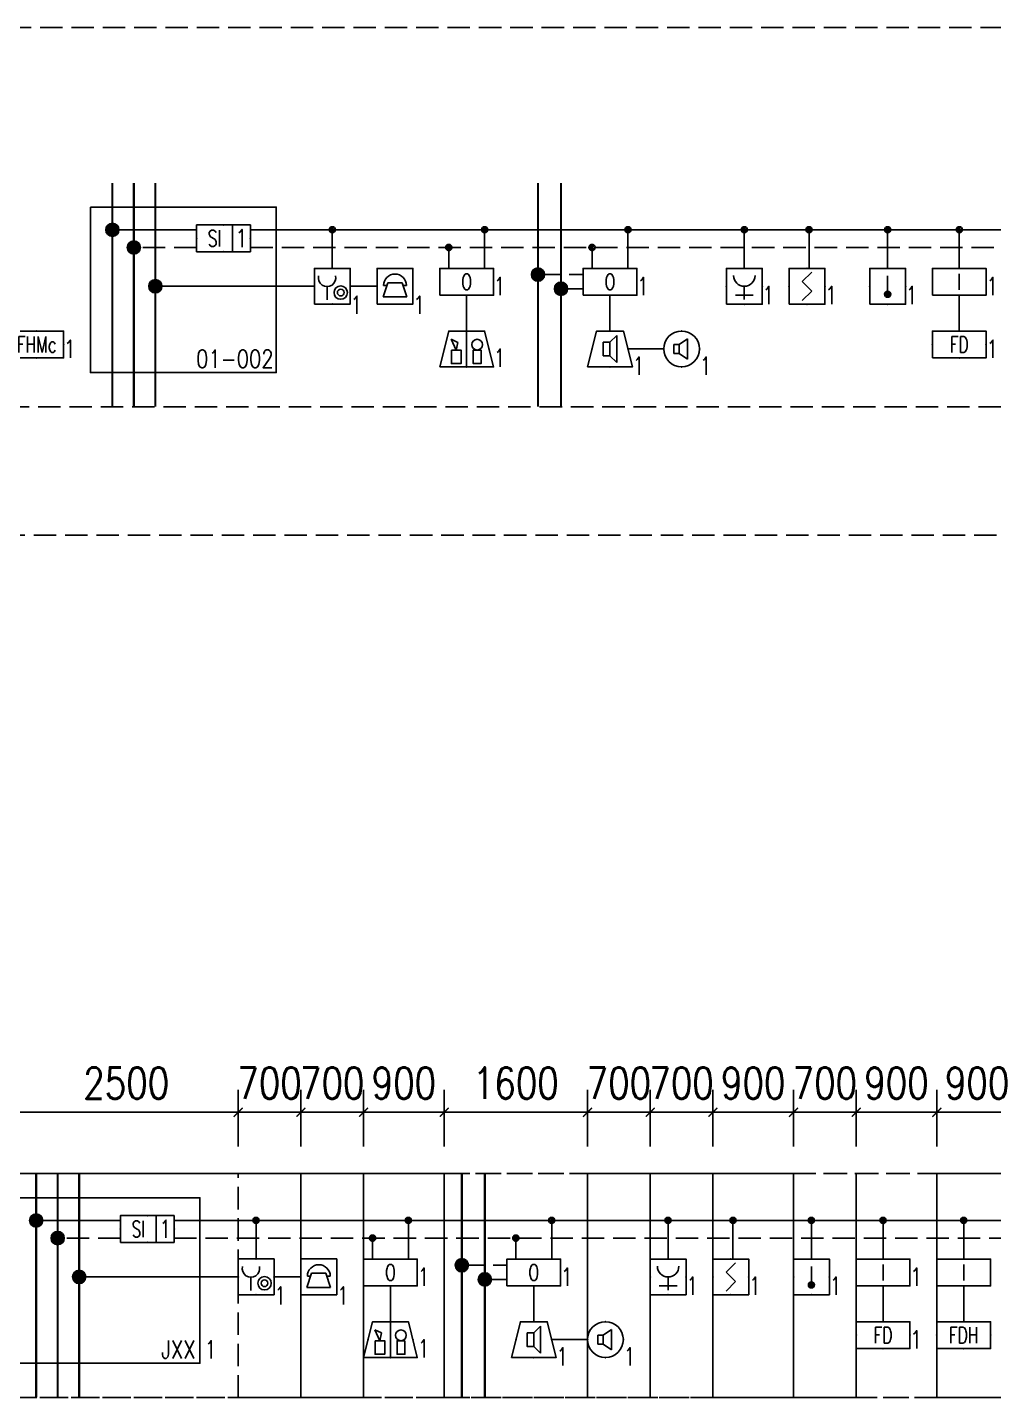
# Model space of a CAD drawing. Header units: millimetres. Extents: x -2817 to 60799, y 5022 to 43285.
# Drawn here: x 18412 to 29199, y 27977 to 43285 of the extents above; entities that cross this region are included whole.
import ezdxf
from ezdxf.enums import TextEntityAlignment as Align
from ezdxf.lldxf.tags import DXFTag

# ---------------------------------------------------------------- set-up
doc = ezdxf.new("R2010")
doc.units = ezdxf.units.MM
doc.header["$LTSCALE"] = 1000
doc.linetypes.add('DASH', pattern=[0.35, 0.25, -0.1])
doc.linetypes.add('PHANTOM2', pattern=[1.25, 0.625, -0.125, 0.125, -0.125, 0.125, -0.125])
doc.layers.add('E-EQUIP', color=4, linetype='Continuous')
doc.layers.add('E-SYST', color=7, linetype='Continuous')
doc.styles.add('_TEL_DIM', font='arial.ttf', dxfattribs={"width": 0.8, "height": 3.5})
doc.styles.add('E-TEXT', font='romans.shx', dxfattribs={"width": 0.8, "bigfont": 'hztxt.shx'})
doc.styles.get("Standard").update_dxf_attribs({"font": 'tjromans.shx', "width": 0.8, "bigfont": 'tj-hztxt.shx'})
tags = doc.linetypes.add('TJAD_FA_T', pattern='A,0.75,-0.05,["T",Standard,S=0.2,R=0,X=0,Y=-0.1],-0.175', length=0.975).pattern_tags.tags
tags[6] = DXFTag(74, 10)
doc.dimstyles.get("Standard").update_dxf_attribs({"dimscale": 100, "dimtxt": 3.5, "dimasz": 1, "dimexe": 2.5, "dimexo": 3, "dimgap": 1.5, "dimtad": 1, "dimdec": 0, "dimzin": 0, "dimdsep": 46, "dimtxsty": 'Standard', "dimblk": 'ARCHTICK', "dimcen": 0.09, "dimadec": 0, "dimazin": 0, "dimtfac": 1, "dimtdec": 0, "dimtix": 1, "dimtmove": 2, "dimatfit": 3, "dimfxl": 0, "dimtolj": 1, "dimtzin": 0, "dimarcsym": 0})

# ---------------------------------------------------------------- blocks, each defined once
blk = doc.blocks.new('FA-02-带消防电话插孔的手动报警按钮')
at = {"color": 6}
blk.add_line((-0.58, 0.47), (-0.58, 1.97), dxfattribs=at)
blk.add_lwpolyline([(-2, 0), (2, 0), (2, 4), (-2, 4)], close=True)
for radius in [0.748, 0.374]:
    blk.add_circle((0.94, 1.29), radius, dxfattribs=at)
blk.add_arc((-0.58, 2.94), 0.974, 166.735, 13.265, dxfattribs=at)
for p in [(0, 4), (-2, 2), (2, 2), (0, 0)]:
    blk.add_point(p)
blk = doc.blocks.new('FA-07-消火栓起泵按钮')
at = {"color": 6}
for p, q in [((0, 0.51), (0, 2.01)), ((-1, 1.01), (1, 1.01))]:
    blk.add_line(p, q, dxfattribs=at)
blk.add_lwpolyline([(-2, 0), (2, 0), (2, 4), (-2, 4)], close=True)
blk.add_arc((0, 3.2), 1.2, 180, 0, dxfattribs=at)
for p in [(0, 4), (-2, 2), (2, 2), (0, 0)]:
    blk.add_point(p)
blk = doc.blocks.new('FA-04-声光警报器')
at = {"color": 6}
for p, q in [((-1.73, 3.08), (-0.99, 2.74)), ((-1.73, 3.08), (-1.17, 1.88)), ((0, 4), (0, 0)), ((-0.99, 2.74), (-1.17, 1.88))]:
    blk.add_line(p, q, dxfattribs=at)
blk.add_lwpolyline([(-3, 0), (3, 0), (2, 4), (-2, 4)], close=True)
for points in [[(-1.71, 1.88), (-1.71, 0.36), (-0.63, 0.36), (-0.63, 1.88)], [(1.61, 1.88), (1.61, 0.36), (0.73, 0.36), (0.73, 1.88)]]:
    blk.add_lwpolyline(points, close=True, dxfattribs=at)
blk.add_circle((1.17, 2.48), 0.6, dxfattribs=at)
for p in [(0, 4), (-2.5, 2), (2.5, 2), (0, 0)]:
    blk.add_point(p)
blk = doc.blocks.new('FA-08-智能型点型感烟探测器')
at = {"color": 6}
for p, q in [((0.53, 1.59), (-0.53, 0.53)), ((-0.53, 0.53), (0.53, -0.53)), ((-0.53, -1.59), (0.53, -0.53))]:
    blk.add_line(p, q, dxfattribs=at)
blk.add_lwpolyline([(-2, -2), (2, -2), (2, 2), (-2, 2)], close=True)
for p in [(0, 2), (-2, 0), (2, 0), (0, -2)]:
    blk.add_point(p)
blk = doc.blocks.new('FA-输出控制模块')
blk.add_lwpolyline([(-3, 0), (3, 0), (3, 3), (-3, 3)], close=True)
at = {"color": 6, "insert": (0, 1.5), "char_height": 1.8, "width": 6, "attachment_point": 5, "line_spacing_factor": 0.6, "style": 'E-TEXT'}
blk.add_mtext('{\\W0.7;O}', dxfattribs=at)
blk = doc.blocks.new('FA-输入模块')
blk.add_lwpolyline([(-3, 0), (3, 0), (3, 3), (-3, 3)], close=True)
at = {"color": 6, "insert": (0, 1.5), "char_height": 1.8, "width": 6, "attachment_point": 5, "line_spacing_factor": 0.6, "style": 'E-TEXT'}
blk.add_mtext('{\\W0.7;I}', dxfattribs=at)
blk = doc.blocks.new('FA-11-防火阀(280°C熔断关闭)')
blk.add_lwpolyline([(-3, -1.5), (3, -1.5), (3, 1.5), (-3, 1.5)], close=True)
for p in [(0, 1.5), (3, 0), (-3, 0), (0, -1.5)]:
    blk.add_point(p)
at = {"color": 6, "insert": (0, 0), "char_height": 1.8, "width": 6, "attachment_point": 5, "line_spacing_factor": 0.6, "style": 'E-TEXT'}
blk.add_mtext('{\\W0.7;FDH}', dxfattribs=at)
blk = doc.blocks.new('FA-05-3W火灾警报扬声器(挂墙明装距地2.4m)')
at = {"color": 6}
for p, q in [((0.75, 3.5), (0, 2.75)), ((0.75, 0.5), (0.75, 3.5)), ((0.75, 0.5), (0, 1.25))]:
    blk.add_line(p, q, dxfattribs=at)
blk.add_lwpolyline([(-2.5, 0), (2.5, 0), (1.5, 4), (-1.5, 4)], close=True)
blk.add_lwpolyline([(-0.75, 2.75), (-0.75, 1.25), (0, 1.25), (0, 2.75)], close=True, dxfattribs=at)
for p in [(0, 4), (-2, 2), (2, 2), (0, 0)]:
    blk.add_point(p)
blk = doc.blocks.new('FA-09-智能型点型感温探测器')
h = blk.add_hatch()
h.set_pattern_fill('ANSI31', color=6, style=0)
h.set_pattern_definition([(45, (-3814.5282, -2207.00641), (-0.0883883476, 0.0883883476), [])])
h.paths.add_polyline_path([(0.34, -0.89, 1), (-0.34, -0.89, 1)])
at = {"color": 6}
blk.add_line((0, 1.16), (0, -0.55), dxfattribs=at)
blk.add_lwpolyline([(-2, -2), (2, -2), (2, 2), (-2, 2)], close=True)
blk.add_circle((0, -0.89), 0.343, dxfattribs=at)
for p in [(0, 2), (-2, 0), (2, 0), (0, -2)]:
    blk.add_point(p)
blk = doc.blocks.new('FA-03-火灾报警电话机')
at = {"color": 6}
for p, q in [((-0.8, 2.4), (-1.32, 0.8)), ((-1.28, 2.08), (-0.904, 2.08)), ((0.8, 2.4), (-0.8, 2.4)), ((1.32, 0.8), (0.8, 2.4)), ((1.28, 2.08), (0.904, 2.08)), ((-1.32, 0.8), (1.32, 0.8))]:
    blk.add_line(p, q, dxfattribs=at)
blk.add_lwpolyline([(-2, 0), (2, 0), (2, 4), (-2, 4)], close=True)
blk.add_arc((0, 2.08), 1.28, 0, 180, dxfattribs=at)
at = {"layer": 'Defpoints'}
for p in [(0, 4), (-2, 2), (2, 2), (0, 0)]:
    blk.add_point(p, dxfattribs=at)
blk = doc.blocks.new('FA-06-3W火灾警报扬声器(吸顶安装)')
at = {"color": 6}
for p, q in [((-0.86, 0.49), (-0.26, 0.49)), ((-0.86, 0.49), (-0.86, -0.5)), ((-0.26, 0.49), (0.67, 1.14)), ((-0.26, -0.5), (-0.26, 0.49)), ((0.67, 1.14), (0.67, -1.13)), ((-0.86, -0.5), (-0.26, -0.5)), ((-0.26, -0.5), (0.67, -1.15))]:
    blk.add_line(p, q, dxfattribs=at)
blk.add_circle((0, 0), 2)
for p in [(0, 2), (-2, 0.01), (2, -0.01), (0, -2)]:
    blk.add_point(p)
at = {"color": 6, "style": '_TEL_DIM', "flags": 1}
for tag in ['A', 'REMARK']:
    blk.add_attdef(tag, text='', height=0.0000888, dxfattribs=at).set_placement((0, 0), align=Align.MIDDLE_CENTER)
blk = doc.blocks.new('FA-10-防火阀(70°C熔断关闭)')
blk.add_lwpolyline([(-3, -1.5), (3, -1.5), (3, 1.5), (-3, 1.5)], close=True)
for p in [(0, 1.5), (3, 0), (-3, 0), (0, -1.5)]:
    blk.add_point(p)
at = {"color": 6, "insert": (0, 0), "char_height": 1.8, "width": 6, "attachment_point": 5, "line_spacing_factor": 0.6, "style": 'E-TEXT'}
blk.add_mtext('{\\W0.7;FD}', dxfattribs=at)
blk = doc.blocks.new('_ArchTick')
at = {"color": 0, "linetype": 'ByBlock', "const_width": 0.15}
blk.add_lwpolyline([(-0.5, -0.5), (0.5, 0.5)], dxfattribs=at)
blk = doc.blocks.new('*D65')
at = {"layer": 'Defpoints', "color": 0, "transparency": 16777216}
for p in [(-110910, 123118), (-113410, 122434), (-110910, 122434)]:
    blk.add_point(p, dxfattribs=at)
at = {"layer": 'E-EQUIP', "color": 0, "linetype": 'Continuous', "lineweight": -2, "transparency": 16777216}
for p, q in [((-113410, 122734), (-113410, 123368)), ((-110910, 122734), (-110910, 123368)), ((-113410, 123118), (-110910, 123118))]:
    blk.add_line(p, q, dxfattribs=at)
at = {"layer": 'E-EQUIP', "color": 0, "lineweight": -2, "transparency": 16777216, "xscale": 100, "yscale": 100, "zscale": 100, "rotation": 180}
blk.add_blockref('_ArchTick', (-113410, 123118), dxfattribs=at)
at = {"layer": 'E-EQUIP', "color": 0, "lineweight": -2, "transparency": 16777216, "xscale": 100, "yscale": 100, "zscale": 100}
blk.add_blockref('_ArchTick', (-110910, 123118), dxfattribs=at)
at = {"layer": 'E-EQUIP', "transparency": 16777216, "insert": (-112160, 123443), "char_height": 350, "attachment_point": 5}
blk.add_mtext('\\A1;2500', dxfattribs=at)
blk = doc.blocks.new('*D114')
at = {"layer": 'Defpoints', "color": 0, "transparency": 16777216}
for p in [(21465, 31174), (20765, 30490), (21465, 30490)]:
    blk.add_point(p, dxfattribs=at)
at = {"layer": 'E-EQUIP', "color": 0, "linetype": 'Continuous', "lineweight": -2, "transparency": 16777216}
for p, q in [((20765, 30790), (20765, 31424)), ((21465, 30790), (21465, 31424)), ((20765, 31174), (20665, 31174)), ((20765, 31174), (21465, 31174)), ((21465, 31174), (21565, 31174))]:
    blk.add_line(p, q, dxfattribs=at)
at = {"layer": 'E-EQUIP', "color": 0, "lineweight": -2, "transparency": 16777216, "xscale": 100, "yscale": 100, "zscale": 100}
blk.add_blockref('_ArchTick', (20765, 31174), dxfattribs=at)
at = {"layer": 'E-EQUIP', "color": 0, "lineweight": -2, "transparency": 16777216, "xscale": 100, "yscale": 100, "zscale": 100, "rotation": 180}
blk.add_blockref('_ArchTick', (21465, 31174), dxfattribs=at)
at = {"layer": 'E-EQUIP', "transparency": 16777216, "insert": (21115, 31499), "char_height": 350, "attachment_point": 5}
blk.add_mtext('\\A1;700', dxfattribs=at)
blk = doc.blocks.new('*D115')
at = {"layer": 'Defpoints', "color": 0, "transparency": 16777216}
for p in [(22165, 31174), (21465, 30490), (22165, 30490)]:
    blk.add_point(p, dxfattribs=at)
at = {"layer": 'E-EQUIP', "color": 0, "linetype": 'Continuous', "lineweight": -2, "transparency": 16777216}
for p, q in [((21465, 30790), (21465, 31424)), ((22165, 30790), (22165, 31424)), ((21465, 31174), (21365, 31174)), ((21465, 31174), (22165, 31174)), ((22165, 31174), (22265, 31174))]:
    blk.add_line(p, q, dxfattribs=at)
at = {"layer": 'E-EQUIP', "color": 0, "lineweight": -2, "transparency": 16777216, "xscale": 100, "yscale": 100, "zscale": 100}
blk.add_blockref('_ArchTick', (21465, 31174), dxfattribs=at)
at = {"layer": 'E-EQUIP', "color": 0, "lineweight": -2, "transparency": 16777216, "xscale": 100, "yscale": 100, "zscale": 100, "rotation": 180}
blk.add_blockref('_ArchTick', (22165, 31174), dxfattribs=at)
at = {"layer": 'E-EQUIP', "transparency": 16777216, "insert": (21815, 31499), "char_height": 350, "attachment_point": 5}
blk.add_mtext('\\A1;700', dxfattribs=at)
blk = doc.blocks.new('*D116')
at = {"layer": 'Defpoints', "color": 0, "transparency": 16777216}
for p in [(23065, 31174), (22165, 30490), (23065, 30490)]:
    blk.add_point(p, dxfattribs=at)
at = {"layer": 'E-EQUIP', "color": 0, "linetype": 'Continuous', "lineweight": -2, "transparency": 16777216}
for p, q in [((22165, 30790), (22165, 31424)), ((23065, 30790), (23065, 31424)), ((22165, 31174), (23065, 31174))]:
    blk.add_line(p, q, dxfattribs=at)
at = {"layer": 'E-EQUIP', "color": 0, "lineweight": -2, "transparency": 16777216, "xscale": 100, "yscale": 100, "zscale": 100, "rotation": 180}
blk.add_blockref('_ArchTick', (22165, 31174), dxfattribs=at)
at = {"layer": 'E-EQUIP', "color": 0, "lineweight": -2, "transparency": 16777216, "xscale": 100, "yscale": 100, "zscale": 100}
blk.add_blockref('_ArchTick', (23065, 31174), dxfattribs=at)
at = {"layer": 'E-EQUIP', "transparency": 16777216, "insert": (22615, 31499), "char_height": 350, "attachment_point": 5}
blk.add_mtext('\\A1;900', dxfattribs=at)
blk = doc.blocks.new('*D117')
at = {"layer": 'Defpoints', "color": 0, "transparency": 16777216}
for p in [(24665, 31174), (23065, 30490), (24665, 30490)]:
    blk.add_point(p, dxfattribs=at)
at = {"layer": 'E-EQUIP', "color": 0, "linetype": 'Continuous', "lineweight": -2, "transparency": 16777216}
for p, q in [((23065, 30790), (23065, 31424)), ((24665, 30790), (24665, 31424)), ((23065, 31174), (24665, 31174))]:
    blk.add_line(p, q, dxfattribs=at)
at = {"layer": 'E-EQUIP', "color": 0, "lineweight": -2, "transparency": 16777216, "xscale": 100, "yscale": 100, "zscale": 100, "rotation": 180}
blk.add_blockref('_ArchTick', (23065, 31174), dxfattribs=at)
at = {"layer": 'E-EQUIP', "color": 0, "lineweight": -2, "transparency": 16777216, "xscale": 100, "yscale": 100, "zscale": 100}
blk.add_blockref('_ArchTick', (24665, 31174), dxfattribs=at)
at = {"layer": 'E-EQUIP', "transparency": 16777216, "insert": (23865, 31499), "char_height": 350, "attachment_point": 5}
blk.add_mtext('\\A1;1600', dxfattribs=at)
blk = doc.blocks.new('*D118')
at = {"layer": 'Defpoints', "color": 0, "transparency": 16777216}
for p in [(25365, 31174), (24665, 30490), (25365, 30490)]:
    blk.add_point(p, dxfattribs=at)
at = {"layer": 'E-EQUIP', "color": 0, "linetype": 'Continuous', "lineweight": -2, "transparency": 16777216}
for p, q in [((24665, 30790), (24665, 31424)), ((25365, 30790), (25365, 31424)), ((24665, 31174), (24565, 31174)), ((24665, 31174), (25365, 31174)), ((25365, 31174), (25465, 31174))]:
    blk.add_line(p, q, dxfattribs=at)
at = {"layer": 'E-EQUIP', "color": 0, "lineweight": -2, "transparency": 16777216, "xscale": 100, "yscale": 100, "zscale": 100}
blk.add_blockref('_ArchTick', (24665, 31174), dxfattribs=at)
at = {"layer": 'E-EQUIP', "color": 0, "lineweight": -2, "transparency": 16777216, "xscale": 100, "yscale": 100, "zscale": 100, "rotation": 180}
blk.add_blockref('_ArchTick', (25365, 31174), dxfattribs=at)
at = {"layer": 'E-EQUIP', "transparency": 16777216, "insert": (25015, 31499), "char_height": 350, "attachment_point": 5}
blk.add_mtext('\\A1;700', dxfattribs=at)
blk = doc.blocks.new('*D119')
at = {"layer": 'Defpoints', "color": 0, "transparency": 16777216}
for p in [(26065, 31174), (25365, 30490), (26065, 30490)]:
    blk.add_point(p, dxfattribs=at)
at = {"layer": 'E-EQUIP', "color": 0, "linetype": 'Continuous', "lineweight": -2, "transparency": 16777216}
for p, q in [((25365, 30790), (25365, 31424)), ((26065, 30790), (26065, 31424)), ((25365, 31174), (25265, 31174)), ((25365, 31174), (26065, 31174)), ((26065, 31174), (26165, 31174))]:
    blk.add_line(p, q, dxfattribs=at)
at = {"layer": 'E-EQUIP', "color": 0, "lineweight": -2, "transparency": 16777216, "xscale": 100, "yscale": 100, "zscale": 100}
blk.add_blockref('_ArchTick', (25365, 31174), dxfattribs=at)
at = {"layer": 'E-EQUIP', "color": 0, "lineweight": -2, "transparency": 16777216, "xscale": 100, "yscale": 100, "zscale": 100, "rotation": 180}
blk.add_blockref('_ArchTick', (26065, 31174), dxfattribs=at)
at = {"layer": 'E-EQUIP', "transparency": 16777216, "insert": (25715, 31499), "char_height": 350, "attachment_point": 5}
blk.add_mtext('\\A1;700', dxfattribs=at)
blk = doc.blocks.new('*D120')
at = {"layer": 'Defpoints', "color": 0, "transparency": 16777216}
for p in [(26965, 31174), (26065, 30490), (26965, 30490)]:
    blk.add_point(p, dxfattribs=at)
at = {"layer": 'E-EQUIP', "color": 0, "linetype": 'Continuous', "lineweight": -2, "transparency": 16777216}
for p, q in [((26065, 30790), (26065, 31424)), ((26965, 30790), (26965, 31424)), ((26065, 31174), (26965, 31174))]:
    blk.add_line(p, q, dxfattribs=at)
at = {"layer": 'E-EQUIP', "color": 0, "lineweight": -2, "transparency": 16777216, "xscale": 100, "yscale": 100, "zscale": 100, "rotation": 180}
blk.add_blockref('_ArchTick', (26065, 31174), dxfattribs=at)
at = {"layer": 'E-EQUIP', "color": 0, "lineweight": -2, "transparency": 16777216, "xscale": 100, "yscale": 100, "zscale": 100}
blk.add_blockref('_ArchTick', (26965, 31174), dxfattribs=at)
at = {"layer": 'E-EQUIP', "transparency": 16777216, "insert": (26515, 31499), "char_height": 350, "attachment_point": 5}
blk.add_mtext('\\A1;900', dxfattribs=at)
blk = doc.blocks.new('*D121')
at = {"layer": 'Defpoints', "color": 0, "transparency": 16777216}
for p in [(27665, 31174), (26965, 30490), (27665, 30490)]:
    blk.add_point(p, dxfattribs=at)
at = {"layer": 'E-EQUIP', "color": 0, "linetype": 'Continuous', "lineweight": -2, "transparency": 16777216}
for p, q in [((26965, 30790), (26965, 31424)), ((27665, 30790), (27665, 31424)), ((26965, 31174), (26865, 31174)), ((26965, 31174), (27665, 31174)), ((27665, 31174), (27765, 31174))]:
    blk.add_line(p, q, dxfattribs=at)
at = {"layer": 'E-EQUIP', "color": 0, "lineweight": -2, "transparency": 16777216, "xscale": 100, "yscale": 100, "zscale": 100}
blk.add_blockref('_ArchTick', (26965, 31174), dxfattribs=at)
at = {"layer": 'E-EQUIP', "color": 0, "lineweight": -2, "transparency": 16777216, "xscale": 100, "yscale": 100, "zscale": 100, "rotation": 180}
blk.add_blockref('_ArchTick', (27665, 31174), dxfattribs=at)
at = {"layer": 'E-EQUIP', "transparency": 16777216, "insert": (27315, 31499), "char_height": 350, "attachment_point": 5}
blk.add_mtext('\\A1;700', dxfattribs=at)
blk = doc.blocks.new('*D122')
at = {"layer": 'Defpoints', "color": 0, "transparency": 16777216}
for p in [(28565, 31174), (27665, 30490), (28565, 30490)]:
    blk.add_point(p, dxfattribs=at)
at = {"layer": 'E-EQUIP', "color": 0, "linetype": 'Continuous', "lineweight": -2, "transparency": 16777216}
for p, q in [((27665, 30790), (27665, 31424)), ((28565, 30790), (28565, 31424)), ((27665, 31174), (28565, 31174))]:
    blk.add_line(p, q, dxfattribs=at)
at = {"layer": 'E-EQUIP', "color": 0, "lineweight": -2, "transparency": 16777216, "xscale": 100, "yscale": 100, "zscale": 100, "rotation": 180}
blk.add_blockref('_ArchTick', (27665, 31174), dxfattribs=at)
at = {"layer": 'E-EQUIP', "color": 0, "lineweight": -2, "transparency": 16777216, "xscale": 100, "yscale": 100, "zscale": 100}
blk.add_blockref('_ArchTick', (28565, 31174), dxfattribs=at)
at = {"layer": 'E-EQUIP', "transparency": 16777216, "insert": (28115, 31499), "char_height": 350, "attachment_point": 5}
blk.add_mtext('\\A1;900', dxfattribs=at)
blk = doc.blocks.new('*D123')
at = {"layer": 'Defpoints', "color": 0, "transparency": 16777216}
for p in [(29465, 31174), (28565, 30490), (29465, 30490)]:
    blk.add_point(p, dxfattribs=at)
at = {"layer": 'E-EQUIP', "color": 0, "linetype": 'Continuous', "lineweight": -2, "transparency": 16777216}
for p, q in [((28565, 30790), (28565, 31424)), ((29465, 30790), (29465, 31424)), ((28565, 31174), (29465, 31174))]:
    blk.add_line(p, q, dxfattribs=at)
at = {"layer": 'E-EQUIP', "color": 0, "lineweight": -2, "transparency": 16777216, "xscale": 100, "yscale": 100, "zscale": 100, "rotation": 180}
blk.add_blockref('_ArchTick', (28565, 31174), dxfattribs=at)
at = {"layer": 'E-EQUIP', "color": 0, "lineweight": -2, "transparency": 16777216, "xscale": 100, "yscale": 100, "zscale": 100}
blk.add_blockref('_ArchTick', (29465, 31174), dxfattribs=at)
at = {"layer": 'E-EQUIP', "transparency": 16777216, "insert": (29015, 31499), "char_height": 350, "attachment_point": 5}
blk.add_mtext('\\A1;900', dxfattribs=at)
blk = doc.blocks.new('FA-38-常闭防火门监控模块')
blk.add_lwpolyline([(-3, 0), (3, 0), (3, 3), (-3, 3)], close=True)
for p in [(0, 3), (-3, 1.5), (0, 0), (3, 1.5)]:
    blk.add_point(p)
at = {"color": 6, "insert": (0, 1.5), "char_height": 1.8, "width": 6, "attachment_point": 5, "line_spacing_factor": 0.6, "style": 'E-TEXT'}
blk.add_mtext('{\\W0.7;FHMc}', dxfattribs=at)
blk = doc.blocks.new('FA-总线短路隔离器')
for p, q in [((1, 3), (3, 3)), ((3, 3), (3, 0)), ((3, 0), (1, 0))]:
    blk.add_line(p, q)
blk.add_lwpolyline([(-3, 0), (1, 0), (1, 3), (-3, 3)], close=True)
for p in [(0, 3), (-3, 1.5), (0, 0), (3, 1.5)]:
    blk.add_point(p)
at = {"color": 6, "insert": (-1, 1.5), "char_height": 1.8, "width": 4, "attachment_point": 5, "line_spacing_factor": 0.6, "style": 'E-TEXT'}
blk.add_mtext('{\\W0.7;SI}', dxfattribs=at)
at = {"color": 6, "style": 'E-TEXT', "width": 0.8}
blk.add_attdef('N', text='', height=1.8, dxfattribs=at).set_placement((2, 1.5), align=Align.MIDDLE_CENTER)

msp = doc.modelspace()

# ---------------------------------------------------------------- hatches: boundary and pattern name
at = {"layer": 'E-EQUIP'}
h = msp.add_hatch(color=256, dxfattribs=at)
edge = h.paths.add_edge_path()
edge.add_arc((19360.1, 41025.5), 74, 0, 360)
h = msp.add_hatch(color=256, dxfattribs=at)
edge = h.paths.add_edge_path()
edge.add_arc((19600.1, 40828.4), 74, 0, 360)
h = msp.add_hatch(dxfattribs=at)
h.set_pattern_fill('ANSI31', color=256, scale=100, style=0)
h.set_pattern_definition([(45, (-361852.743, -179782.743), (-8.83883476, 8.83883476), [])])
h.paths.add_polyline_path([(19634.3, 40828.4, 1), (19565.8, 40828.4, 1)])
h = msp.add_hatch(color=256, dxfattribs=at)
edge = h.paths.add_edge_path()
edge.add_arc((24112, 40525.1), 74, 0, 360)
h = msp.add_hatch(color=256, dxfattribs=at)
edge = h.paths.add_edge_path()
edge.add_arc((19840, 40395.1), 74, 0, 360)
h = msp.add_hatch(dxfattribs=at)
h.set_pattern_fill('ANSI31', color=256, scale=100, style=0)
h.set_pattern_definition([(45, (-361612.789, -180216.054), (-8.83883476, 8.83883476), [])])
h.paths.add_polyline_path([(19874.3, 40395.1, 1), (19805.8, 40395.1, 1)])
h = msp.add_hatch(color=256, dxfattribs=at)
edge = h.paths.add_edge_path()
edge.add_arc((24369, 40367.3), 74, 0, 360)
h = msp.add_hatch(color=256, dxfattribs=at)
edge = h.paths.add_edge_path()
edge.add_arc((18509.4, 29966), 74, 0, 360)
h = msp.add_hatch(color=256, dxfattribs=at)
edge = h.paths.add_edge_path()
edge.add_arc((18749.4, 29768.9), 74, 0, 360)
h = msp.add_hatch(dxfattribs=at)
h.set_pattern_fill('ANSI31', color=256, scale=100, style=0)
h.set_pattern_definition([(45, (-362703.423, -190842.237), (-8.83883476, 8.83883476), [])])
h.paths.add_polyline_path([(18783.7, 29768.9, 1), (18715.1, 29768.9, 1)])
h = msp.add_hatch(color=256, dxfattribs=at)
edge = h.paths.add_edge_path()
edge.add_arc((18989.4, 29335.6), 74, 0, 360)
h = msp.add_hatch(color=256, dxfattribs=at)
edge = h.paths.add_edge_path()
edge.add_arc((23261.3, 29465.6), 74, 0, 360)
h = msp.add_hatch(dxfattribs=at)
h.set_pattern_fill('ANSI31', color=256, scale=100, style=0)
h.set_pattern_definition([(45, (-362463.469, -191275.548), (-8.83883476, 8.83883476), [])])
h.paths.add_polyline_path([(19023.6, 29335.6, 1), (18955.1, 29335.6, 1)])
h = msp.add_hatch(color=256, dxfattribs=at)
edge = h.paths.add_edge_path()
edge.add_arc((23518.3, 29307.8), 74, 0, 360)
at = {"layer": 'E-SYST'}
h = msp.add_hatch(dxfattribs=at)
h.set_pattern_fill('ANSI31', color=11, scale=100, style=0)
h.set_pattern_definition([(135, (403268.534, -179585.629), (8.83883476, 8.83883476), [])])
h.paths.add_polyline_path([(21781.5, 41025.5, -1), (21850, 41025.5, -1)])
h = msp.add_hatch(dxfattribs=at)
h.set_pattern_fill('ANSI31', color=11, scale=100, style=0)
h.set_pattern_definition([(45, (-357937.106, -179585.689), (-8.83883476, 8.83883476), [])])
h.paths.add_polyline_path([(23550, 41025.5, 1), (23481.5, 41025.5, 1)])
h = msp.add_hatch(dxfattribs=at)
h.set_pattern_fill('ANSI31', color=11, scale=100, style=0)
h.set_pattern_definition([(45, (-356337.106, -179585.689), (-8.83883476, 8.83883476), [])])
h.paths.add_polyline_path([(25150, 41025.5, 1), (25081.5, 41025.5, 1)])
h = msp.add_hatch(dxfattribs=at)
h.set_pattern_fill('ANSI31', color=11, scale=100, style=0)
h.set_pattern_definition([(135, (407868.534, -179585.685), (8.83883476, 8.83883476), [])])
h.paths.add_polyline_path([(26381.5, 41025.5, -1), (26450, 41025.5, -1)])
h = msp.add_hatch(dxfattribs=at)
h.set_pattern_fill('ANSI31', color=11, scale=100, style=0)
h.set_pattern_definition([(135, (408591.14, -179585.69), (8.83883476, 8.83883476), [])])
h.paths.add_polyline_path([(27104.1, 41025.5, -1), (27172.6, 41025.5, -1)])
h = msp.add_hatch(dxfattribs=at)
h.set_pattern_fill('ANSI31', color=11, scale=100, style=0)
h.set_pattern_definition([(135, (409468.534, -179585.69), (8.83883476, 8.83883476), [])])
h.paths.add_polyline_path([(27981.5, 41025.5, -1), (28050, 41025.5, -1)])
h = msp.add_hatch(dxfattribs=at)
h.set_pattern_fill('ANSI31', color=11, scale=100, style=0)
h.set_pattern_definition([(45, (-352637.106, -179586.045), (-8.83883476, 8.83883476), [])])
h.paths.add_polyline_path([(28850, 41025.1, 1), (28781.5, 41025.1, 1)])
at = {"layer": 'E-SYST', "linetype": 'DASH'}
h = msp.add_hatch(dxfattribs=at)
h.set_pattern_fill('ANSI31', color=2, scale=100, style=0)
h.set_pattern_definition([(45, (-358337.106, -179782.744), (-8.83883476, 8.83883476), [])])
h.paths.add_polyline_path([(23150, 40828.4, 1), (23081.5, 40828.4, 1)])
h = msp.add_hatch(dxfattribs=at)
h.set_pattern_fill('ANSI31', color=2, scale=100, style=0)
h.set_pattern_definition([(45, (-356737.106, -179782.744), (-8.83883476, 8.83883476), [])])
h.paths.add_polyline_path([(24750, 40828.4, 1), (24681.5, 40828.4, 1)])
at = {"layer": 'E-SYST'}
h = msp.add_hatch(dxfattribs=at)
h.set_pattern_fill('ANSI31', color=11, scale=100, style=0)
h.set_pattern_definition([(135, (402417.854, -190645.123), (8.83883476, 8.83883476), [])])
h.paths.add_polyline_path([(20930.8, 29966, -1), (20999.3, 29966, -1)])
h = msp.add_hatch(dxfattribs=at)
h.set_pattern_fill('ANSI31', color=11, scale=100, style=0)
h.set_pattern_definition([(45, (-358787.786, -190645.184), (-8.83883476, 8.83883476), [])])
h.paths.add_polyline_path([(22699.3, 29966, 1), (22630.8, 29966, 1)])
h = msp.add_hatch(dxfattribs=at)
h.set_pattern_fill('ANSI31', color=11, scale=100, style=0)
h.set_pattern_definition([(45, (-357187.786, -190645.184), (-8.83883476, 8.83883476), [])])
h.paths.add_polyline_path([(24299.3, 29966, 1), (24230.8, 29966, 1)])
h = msp.add_hatch(dxfattribs=at)
h.set_pattern_fill('ANSI31', color=11, scale=100, style=0)
h.set_pattern_definition([(135, (407017.854, -190645.179), (8.83883476, 8.83883476), [])])
h.paths.add_polyline_path([(25530.8, 29966, -1), (25599.3, 29966, -1)])
h = msp.add_hatch(dxfattribs=at)
h.set_pattern_fill('ANSI31', color=11, scale=100, style=0)
h.set_pattern_definition([(135, (407740.46, -190645.184), (8.83883476, 8.83883476), [])])
h.paths.add_polyline_path([(26253.4, 29966, -1), (26321.9, 29966, -1)])
h = msp.add_hatch(dxfattribs=at)
h.set_pattern_fill('ANSI31', color=11, scale=100, style=0)
h.set_pattern_definition([(135, (408617.854, -190645.184), (8.83883476, 8.83883476), [])])
h.paths.add_polyline_path([(27130.8, 29966, -1), (27199.3, 29966, -1)])
h = msp.add_hatch(dxfattribs=at)
h.set_pattern_fill('ANSI31', color=11, scale=100, style=0)
h.set_pattern_definition([(45, (-353487.786, -190645.54), (-8.83883476, 8.83883476), [])])
h.paths.add_polyline_path([(27999.3, 29965.6, 1), (27930.8, 29965.6, 1)])
h = msp.add_hatch(dxfattribs=at)
h.set_pattern_fill('ANSI31', color=11, scale=100, style=0)
h.set_pattern_definition([(45, (-352587.786, -190645.54), (-8.83883476, 8.83883476), [])])
h.paths.add_polyline_path([(28899.3, 29965.6, 1), (28830.8, 29965.6, 1)])
at = {"layer": 'E-SYST', "linetype": 'DASH'}
h = msp.add_hatch(dxfattribs=at)
h.set_pattern_fill('ANSI31', color=2, scale=100, style=0)
h.set_pattern_definition([(45, (-359187.786, -190842.238), (-8.83883476, 8.83883476), [])])
h.paths.add_polyline_path([(22299.3, 29768.9, 1), (22230.8, 29768.9, 1)])
h = msp.add_hatch(dxfattribs=at)
h.set_pattern_fill('ANSI31', color=2, scale=100, style=0)
h.set_pattern_definition([(45, (-357587.786, -190842.238), (-8.83883476, 8.83883476), [])])
h.paths.add_polyline_path([(23899.3, 29768.9, 1), (23830.8, 29768.9, 1)])

# ---------------------------------------------------------------- linework, layer by layer
at = {"layer": 'Defpoints', "color": 8, "linetype": 'DASH'}
for points in [[(18265, 27989.9), (20765, 27989.9), (20765, 30489.9), (18265, 30489.9)], [(20765, 30489.9), (21465, 30489.9), (21465, 27989.9), (20765, 27989.9)], [(21465, 30489.9), (22165, 30489.9), (22165, 27989.9), (21465, 27989.9)], [(22165, 30489.9), (23065, 30489.9), (23065, 27989.9), (22165, 27989.9)], [(23065, 30489.9), (24665, 30489.9), (24665, 27989.9), (23065, 27989.9)], [(24665, 30489.9), (25365, 30489.9), (25365, 27989.9), (24665, 27989.9)], [(25365, 30489.9), (26065, 30489.9), (26065, 27989.9), (25365, 27989.9)], [(26065, 30489.9), (26965, 30489.9), (26965, 27989.9), (26065, 27989.9)], [(26965, 30489.9), (27665, 30489.9), (27665, 27989.9), (26965, 27989.9)], [(27665, 30489.9), (28565, 30489.9), (28565, 27989.9), (27665, 27989.9)], [(28565, 30489.9), (29465, 30489.9), (29465, 27989.9), (28565, 27989.9)]]:
    msp.add_lwpolyline(points, close=True, dxfattribs=at)
at = {"layer": 'E-EQUIP'}
for points in [[(19115.7, 41279.3), (21189.1, 41279.3), (21189.1, 39431.8), (19115.7, 39431.8)], [(18265, 30219.8), (20338.4, 30219.8), (20338.4, 28372.3), (18265, 28372.3)]]:
    msp.add_lwpolyline(points, close=True, dxfattribs=at)
for centre, radius in [((19360.1, 41025.5), 74), ((19600.1, 40828.4), 74), ((19600.1, 40828.4), 34.3), ((24112, 40525.1), 74), ((19840, 40395.1), 74), ((19840, 40395.1), 34.3), ((24369, 40367.3), 74), ((18509.4, 29966), 74), ((18749.4, 29768.9), 74), ((18749.4, 29768.9), 34.3), ((18989.4, 29335.6), 74), ((23261.3, 29465.6), 74), ((18989.4, 29335.6), 34.3), ((23518.3, 29307.8), 74)]:
    msp.add_circle(centre, radius, dxfattribs=at)
at = {"layer": 'E-SYST', "color": 11}
for p, q in [((20301.1, 41025.5), (19360.1, 41025.5)), ((20901.1, 41025.5), (51861.7, 41025.5)), ((21815.7, 40595.2), (21815.7, 41025.5)), ((23515.7, 40595.1), (23515.7, 41025.5)), ((25115.7, 40595.1), (25115.7, 41025.5)), ((26415.7, 40595.1), (26415.7, 41025.5)), ((27138.3, 40595.1), (27138.3, 41025.5)), ((28015.7, 40595.1), (28015.7, 41025.5)), ((28815.7, 40594.7), (28815.7, 41025.1)), ((23315.7, 39895.1), (23315.7, 40295.1)), ((24915.7, 40295.1), (24915.7, 39895.1)), ((28815.7, 39895.1), (28815.7, 40295.1)), ((25115.7, 39695.1), (25515.7, 39695.1)), ((19450.4, 29966), (18509.4, 29966)), ((20050.4, 29966), (53016.1, 29966)), ((20965, 29535.7), (20965, 29966)), ((22665, 29535.6), (22665, 29966)), ((24265, 29535.6), (24265, 29966)), ((25565, 29535.6), (25565, 29966)), ((26287.6, 29535.6), (26287.6, 29966)), ((27165, 29535.6), (27165, 29966)), ((27965, 29535.2), (27965, 29965.6)), ((28865, 29535.2), (28865, 29965.6)), ((22465, 28835.6), (22465, 29235.6)), ((24065, 29235.6), (24065, 28835.6)), ((27965, 28835.6), (27965, 29235.6)), ((28865, 28835.6), (28865, 29235.6)), ((24265, 28635.6), (24665, 28635.6))]:
    msp.add_line(p, q, dxfattribs=at)
at = {"layer": 'E-SYST', "color": 2, "linetype": 'DASH'}
for p, q in [((20301.1, 40828.4), (19600.1, 40828.4)), ((20901.1, 40828.4), (51861.7, 40828.4)), ((23115.7, 40595.1), (23115.7, 40828.4)), ((24715.7, 40595.1), (24715.7, 40828.4)), ((19450.4, 29768.9), (18749.4, 29768.9)), ((20050.4, 29768.9), (53016.1, 29768.9)), ((22265, 29535.6), (22265, 29768.9)), ((23865, 29535.6), (23865, 29768.9))]:
    msp.add_line(p, q, dxfattribs=at)
at = {"layer": 'E-SYST', "color": 6, "linetype": 'DASH'}
for p, q in [((24112, 40525.1), (24615.7, 40525.1)), ((23261.3, 29465.6), (23765, 29465.6))]:
    msp.add_line(p, q, dxfattribs=at)
at = {"layer": 'E-SYST', "color": 4, "linetype": 'TJAD_FA_T'}
for p, q in [((21615.7, 40395.2), (19840, 40395.1)), ((20765, 29335.7), (18989.4, 29335.6))]:
    msp.add_line(p, q, dxfattribs=at)
at = {"layer": 'E-SYST', "color": 11, "linetype": 'PHANTOM2'}
for p, q in [((24369, 40367.3), (24615.7, 40367.3)), ((23518.3, 29307.8), (23765, 29307.8))]:
    msp.add_line(p, q, dxfattribs=at)
at = {"layer": 'E-SYST', "color": 8, "linetype": 'DASH'}
for p, q in [((52380.2, 39049.4), (15506.8, 39049.4)), ((59750.7, 30489.9), (14656.2, 30489.9)), ((59750.7, 27989.9), (14656.2, 27989.9))]:
    msp.add_line(p, q, dxfattribs=at)
msp.add_lwpolyline([(5953, 43284.7), (54782.5, 43284.7), (54782.5, 37616.7), (5953, 37616.7)], close=True, dxfattribs=at)
at = {"layer": 'E-SYST', "color": 11, "const_width": 25}
for points in [[(19360.1, 41549.4), (19360.1, 39049.4)], [(18509.4, 30489.9), (18509.4, 27989.9)]]:
    msp.add_lwpolyline(points, dxfattribs=at)
at = {"layer": 'E-SYST', "color": 2, "linetype": 'DASH', "const_width": 25}
for points in [[(19600.1, 41549.4), (19600.1, 39049.4)], [(18749.4, 30489.9), (18749.4, 27989.9)]]:
    msp.add_lwpolyline(points, dxfattribs=at)
at = {"layer": 'E-SYST', "color": 4, "linetype": 'TJAD_FA_T', "const_width": 25}
for points in [[(19840, 41549.4), (19840, 39049.4)], [(18989.4, 30489.9), (18989.4, 27989.9)]]:
    msp.add_lwpolyline(points, dxfattribs=at)
at = {"layer": 'E-SYST', "color": 6, "linetype": 'DASH', "const_width": 25}
for points in [[(24112, 39049.4), (24112, 41549.4)], [(23261.3, 27989.9), (23261.3, 30489.9)]]:
    msp.add_lwpolyline(points, dxfattribs=at)
at = {"layer": 'E-SYST', "color": 11, "linetype": 'PHANTOM2', "const_width": 25}
for points in [[(24369, 39049.4), (24369, 41549.4)], [(23518.3, 27989.9), (23518.3, 30489.9)]]:
    msp.add_lwpolyline(points, dxfattribs=at)
at = {"layer": 'E-SYST', "color": 4, "linetype": 'TJAD_FA_T'}
for points in [[(22315.7, 40395.2), (22015.7, 40395.2)], [(21465, 29335.7), (21165, 29335.7)]]:
    msp.add_lwpolyline(points, dxfattribs=at)
at = {"layer": 'E-SYST', "color": 11}
for centre in [(21815.7, 41025.5), (23515.7, 41025.5), (25115.7, 41025.5), (26415.7, 41025.5), (27138.3, 41025.5), (28015.7, 41025.5), (28815.7, 41025.1), (20965, 29966), (22665, 29966), (24265, 29966), (25565, 29966), (26287.6, 29966), (27165, 29966), (27965, 29965.6), (28865, 29965.6)]:
    msp.add_circle(centre, 34.3, dxfattribs=at)
at = {"layer": 'E-SYST', "color": 2, "linetype": 'DASH'}
for centre in [(23115.7, 40828.4), (24715.7, 40828.4), (22265, 29768.9), (23865, 29768.9)]:
    msp.add_circle(centre, 34.3, dxfattribs=at)

# ---------------------------------------------------------------- block references
at = {"layer": 'E-EQUIP'}
ref = msp.add_blockref('FA-总线短路隔离器', (20601.1, 40780.2), dxfattribs=dict(at, xscale=100, yscale=100, zscale=100))
ref.add_attrib('N', '1', dxfattribs={"layer": '0', "color": 6, "height": 200, "style": 'E-TEXT', "width": 0.8}).set_placement((20801.1, 40930.2), align=Align.MIDDLE_CENTER)
at = {"layer": 'E-EQUIP', "xscale": 100, "yscale": 100, "zscale": 100}
for name, p in [('FA-02-带消防电话插孔的手动报警按钮', (21815.7, 40195.2)), ('FA-03-火灾报警电话机', (22515.7, 40195.2)), ('FA-输出控制模块', (23315.7, 40295.1)), ('FA-输出控制模块', (24915.7, 40295.1)), ('FA-07-消火栓起泵按钮', (26415.7, 40195.1)), ('FA-08-智能型点型感烟探测器', (27115.7, 40395.1)), ('FA-09-智能型点型感温探测器', (28015.7, 40395.1)), ('FA-输入模块', (28815.7, 40295.1)), ('FA-38-常闭防火门监控模块', (18515.7, 39595.1)), ('FA-04-声光警报器', (23315.7, 39495.1)), ('FA-05-3W火灾警报扬声器(挂墙明装距地2.4m)', (24915.7, 39495.1)), ('FA-06-3W火灾警报扬声器(吸顶安装)', (25715.7, 39695.1)), ('FA-10-防火阀(70°C熔断关闭)', (28815.7, 39745.1)), ('FA-02-带消防电话插孔的手动报警按钮', (20965, 29135.7)), ('FA-03-火灾报警电话机', (21665, 29135.7)), ('FA-输出控制模块', (22465, 29235.6)), ('FA-输出控制模块', (24065, 29235.6)), ('FA-07-消火栓起泵按钮', (25565, 29135.6)), ('FA-08-智能型点型感烟探测器', (26265, 29335.6)), ('FA-09-智能型点型感温探测器', (27165, 29335.6)), ('FA-输入模块', (27965, 29235.6)), ('FA-输入模块', (28865, 29235.6)), ('FA-04-声光警报器', (22465, 28435.6)), ('FA-05-3W火灾警报扬声器(挂墙明装距地2.4m)', (24065, 28435.6)), ('FA-06-3W火灾警报扬声器(吸顶安装)', (24865, 28635.6)), ('FA-10-防火阀(70°C熔断关闭)', (27965, 28685.6)), ('FA-11-防火阀(280°C熔断关闭)', (28865, 28685.6))]:
    msp.add_blockref(name, p, dxfattribs=at)
at = {"layer": 'E-EQUIP'}
ref = msp.add_blockref('FA-总线短路隔离器', (19750.4, 29720.7), dxfattribs=dict(at, xscale=100, yscale=100, zscale=100))
ref.add_attrib('N', '1', dxfattribs={"layer": '0', "color": 6, "height": 200, "style": 'E-TEXT', "width": 0.8}).set_placement((19950.4, 29870.7), align=Align.MIDDLE_CENTER)

# ---------------------------------------------------------------- texts
at = {"layer": 'E-SYST', "color": 6, "ltscale": 30, "style": 'E-TEXT', "width": 0.8}
for p in [(23615.7, 40295.1), (25215.7, 40295.1), (29115.7, 40295.1), (22015.7, 40086.1), (22715.7, 40086.1), (26615.7, 40195.1), (27315.7, 40195.1), (28215.7, 40195.1), (23615.7, 39495.1), (29115.7, 39595.1), (25165.7, 39406), (25915.7, 39406.6)]:
    msp.add_text('1', height=200, rotation=0, dxfattribs=at).set_placement(p)
at = {"layer": 'E-SYST', "color": 6, "style": 'E-TEXT', "width": 0.8}
for p in [(18815.7, 39595.1), (22765, 29235.6), (24365, 29235.6), (28265, 29235.6), (25765, 29135.6), (26465, 29135.6), (27365, 29135.6), (21165, 29026.6), (21865, 29026.6), (20388.4, 28425.7), (22765, 28435.6), (28265, 28535.6), (24315, 28346.5), (25065, 28347.1)]:
    msp.add_text('1', height=200, rotation=0, dxfattribs=at).set_placement(p)
at = {"layer": 'E-SYST', "color": 6, "ltscale": 30, "style": 'E-TEXT', "width": 0.8}
msp.add_text('01-002', height=200, rotation=0, dxfattribs=at).set_placement((21159.8, 39485.2), align=Align.RIGHT)
at = {"layer": 'E-SYST', "color": 6, "style": 'E-TEXT', "width": 0.8}
msp.add_text('JXX', height=200, rotation=0, dxfattribs=at).set_placement((20288.4, 28425.7), align=Align.RIGHT)

# ---------------------------------------------------------------- dimensions: what is measured, and where the dimension line sits
at = {"layer": 'E-EQUIP'}
dim = msp.add_linear_dim(base=(20765, 31173.9), p1=(18265, 30489.9), p2=(20765, 30489.9), dimstyle='Standard', override={"dimclrt": 256, "dimfxl": 250, "dimtfillclr": 256}, dxfattribs=at)
dim.commit()
dim.dimension.update_dxf_attribs({"geometry": '*D65', "text_midpoint": (19515, 31498.9), "insert": (131675, -91944.2)})
for base, p1, p2, picture, middle in [((21465, 31173.9), (20765, 30489.9), (21465, 30489.9), '*D114', (21115, 31498.9)), ((22165, 31173.9), (21465, 30489.9), (22165, 30489.9), '*D115', (21815, 31498.9)), ((23065, 31173.9), (22165, 30489.9), (23065, 30489.9), '*D116', (22615, 31498.9)), ((24665, 31173.9), (23065, 30489.9), (24665, 30489.9), '*D117', (23865, 31498.9)), ((25365, 31173.9), (24665, 30489.9), (25365, 30489.9), '*D118', (25015, 31498.9)), ((26065, 31173.9), (25365, 30489.9), (26065, 30489.9), '*D119', (25715, 31498.9)), ((26965, 31173.9), (26065, 30489.9), (26965, 30489.9), '*D120', (26515, 31498.9)), ((27665, 31173.9), (26965, 30489.9), (27665, 30489.9), '*D121', (27315, 31498.9)), ((28565, 31173.9), (27665, 30489.9), (28565, 30489.9), '*D122', (28115, 31498.9)), ((29465, 31173.9), (28565, 30489.9), (29465, 30489.9), '*D123', (29015, 31498.9))]:
    dim = msp.add_linear_dim(base=base, p1=p1, p2=p2, dimstyle='Standard', override={"dimclrt": 256, "dimfxl": 250, "dimtfillclr": 256}, dxfattribs=at)
    dim.commit()
    dim.dimension.update_dxf_attribs({"geometry": picture, "text_midpoint": middle})

doc.saveas('drawing.dxf')
